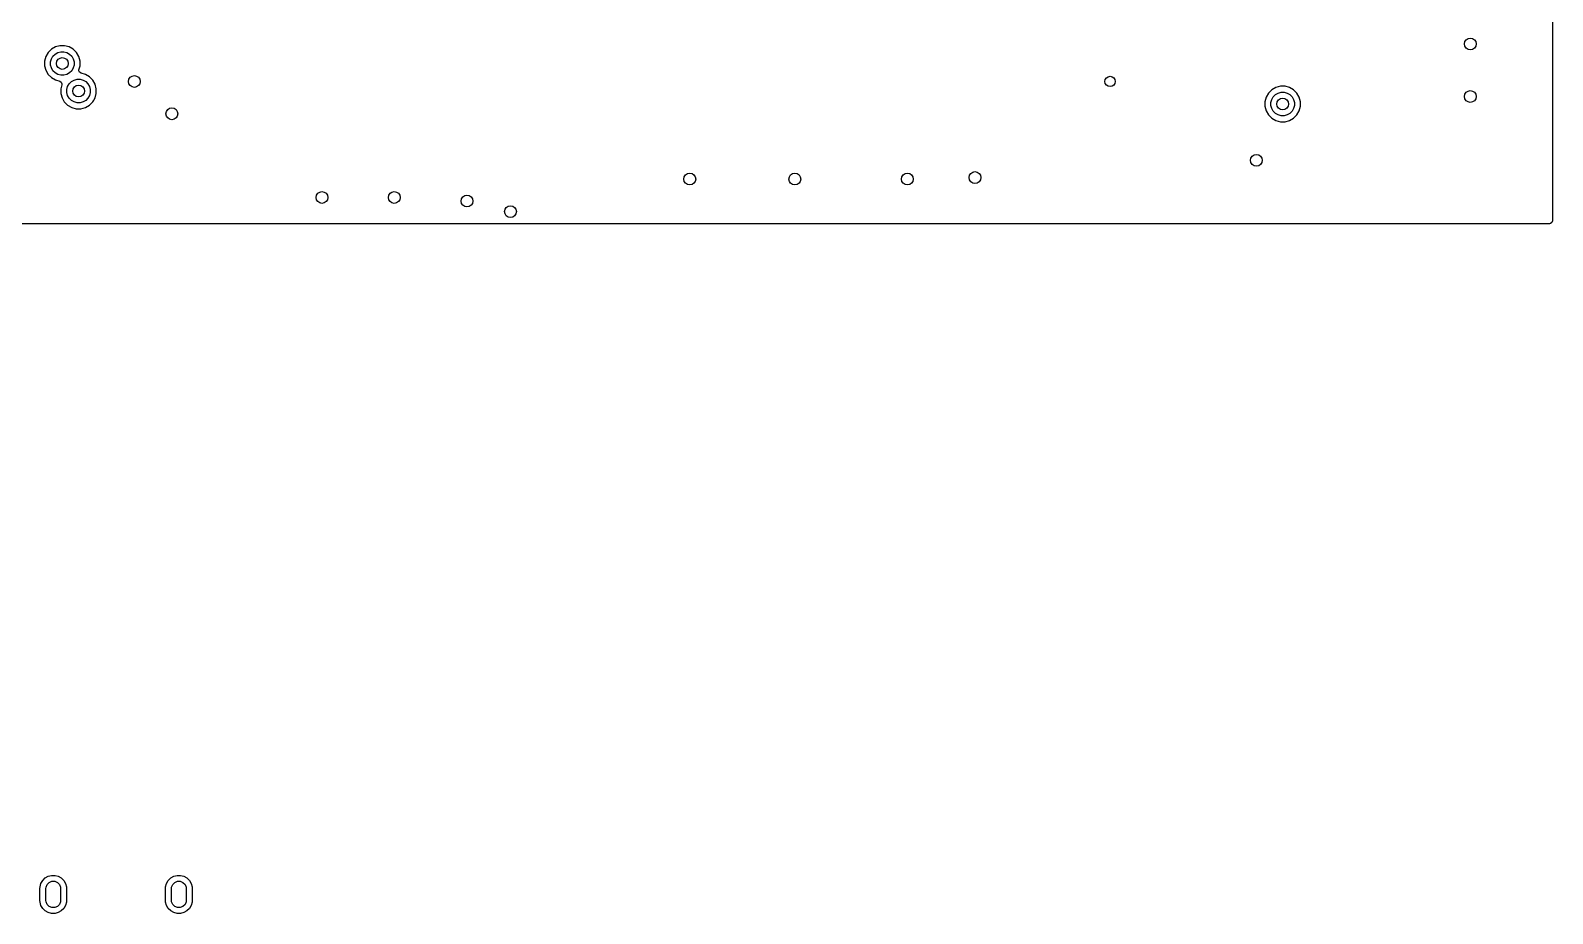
# Model space of a CAD drawing. Extents: x 3.41 to 7.48, y -5.81 to -2.91.
# Drawn here: x 5.45 to 7.478, y -5.806 to -4.63 of the extents above; entities that cross this region are included whole.
import ezdxf

# ---------------------------------------------------------------- set-up
doc = ezdxf.new("R2010")
doc.units = 0
doc.header["$MEASUREMENT"] = 0
doc.layers.add('BLACK', color=7, linetype='CONTINUOUS')

msp = doc.modelspace()

# ---------------------------------------------------------------- linework, layer by layer
at = {"layer": 'BLACK', "linetype": 'CONTINUOUS'}
for p, q in [((7.4783, -2.9118), (7.4783, -4.8832)), ((5.4706, -4.6644), (5.469, -4.6704)), ((5.4738, -4.659), (5.4706, -4.6644)), ((5.4782, -4.6546), (5.4738, -4.659)), ((5.4781, -4.6675), (5.4802, -4.6639)), ((5.4835, -4.6515), (5.4782, -4.6546)), ((5.4802, -4.6639), (5.4831, -4.661)), ((5.4831, -4.661), (5.4866, -4.659)), ((5.4896, -4.6499), (5.4835, -4.6515)), ((5.4866, -4.659), (5.4906, -4.6579)), ((5.4958, -4.6499), (5.4896, -4.6499)), ((5.4906, -4.6579), (5.4947, -4.6579)), ((5.4947, -4.6579), (5.4987, -4.659)), ((5.5018, -4.6515), (5.4958, -4.6499)), ((5.4987, -4.659), (5.5023, -4.661)), ((5.5072, -4.6546), (5.5018, -4.6515)), ((5.5023, -4.661), (5.5052, -4.6639)), ((5.5052, -4.6639), (5.5072, -4.6675)), ((5.5116, -4.659), (5.5072, -4.6546)), ((5.5147, -4.6644), (5.5116, -4.659)), ((5.5163, -4.6704), (5.5147, -4.6644)), ((5.469, -4.6704), (5.469, -4.6766)), ((5.469, -4.6766), (5.4706, -4.6826)), ((5.4706, -4.6826), (5.4738, -4.688)), ((5.4771, -4.6715), (5.4781, -4.6675)), ((5.4771, -4.6756), (5.4771, -4.6715)), ((5.4781, -4.6795), (5.4771, -4.6756)), ((5.4802, -4.6831), (5.4781, -4.6795)), ((5.4831, -4.686), (5.4802, -4.6831)), ((5.5052, -4.6831), (5.5023, -4.686)), ((5.5072, -4.6795), (5.5052, -4.6831)), ((5.5072, -4.6675), (5.5083, -4.6715)), ((5.5083, -4.6756), (5.5072, -4.6795)), ((5.5083, -4.6715), (5.5083, -4.6756)), ((5.5148, -4.6831), (5.5149, -4.6818)), ((5.5157, -4.6853), (5.5148, -4.6831)), ((5.5149, -4.6818), (5.5163, -4.6766)), ((5.5163, -4.6766), (5.5163, -4.6704)), ((5.4738, -4.688), (5.4782, -4.6924)), ((5.4782, -4.6924), (5.4835, -4.6955)), ((5.4866, -4.6881), (5.4831, -4.686)), ((5.4835, -4.6955), (5.4894, -4.6971)), ((5.4906, -4.6891), (5.4866, -4.6881)), ((5.4894, -4.6971), (5.4914, -4.6984)), ((5.4947, -4.6891), (5.4906, -4.6891)), ((5.4916, -4.7039), (5.4907, -4.7071)), ((5.4914, -4.6984), (5.4922, -4.7007)), ((5.4921, -4.7019), (5.4916, -4.7039)), ((5.4922, -4.7007), (5.4921, -4.7019)), ((5.4987, -4.6881), (5.4947, -4.6891)), ((5.5023, -4.686), (5.4987, -4.6881)), ((5.4987, -4.7081), (5.4998, -4.7042)), ((5.4998, -4.7042), (5.5019, -4.7006)), ((5.5019, -4.7006), (5.5048, -4.6977)), ((5.5048, -4.6977), (5.5083, -4.6957)), ((5.5083, -4.6957), (5.5123, -4.6946)), ((5.5123, -4.6946), (5.5164, -4.6946)), ((5.5177, -4.6866), (5.5157, -4.6853)), ((5.5164, -4.6946), (5.5204, -4.6957)), ((5.5235, -4.6882), (5.5177, -4.6866)), ((5.5204, -4.6957), (5.5239, -4.6977)), ((5.5289, -4.6913), (5.5235, -4.6882)), ((5.5239, -4.6977), (5.5269, -4.7006)), ((5.5269, -4.7006), (5.5289, -4.7042)), ((5.5333, -4.6957), (5.5289, -4.6913)), ((5.5289, -4.7042), (5.53, -4.7081)), ((5.5364, -4.7011), (5.5333, -4.6957)), ((5.538, -4.7071), (5.5364, -4.7011)), ((7.1156, -4.7039), (7.1095, -4.7055)), ((7.1218, -4.7039), (7.1156, -4.7039)), ((7.1278, -4.7055), (7.1218, -4.7039)), ((5.4907, -4.7071), (5.4907, -4.7133)), ((5.4907, -4.7133), (5.4923, -4.7193)), ((5.4923, -4.7193), (5.4954, -4.7247)), ((5.4954, -4.7247), (5.4998, -4.7291)), ((5.4987, -4.7123), (5.4987, -4.7081)), ((5.4998, -4.7162), (5.4987, -4.7123)), ((5.5019, -4.7198), (5.4998, -4.7162)), ((5.5048, -4.7227), (5.5019, -4.7198)), ((5.5083, -4.7247), (5.5048, -4.7227)), ((5.5123, -4.7258), (5.5083, -4.7247)), ((5.5204, -4.7247), (5.5164, -4.7258)), ((5.5239, -4.7227), (5.5204, -4.7247)), ((5.5269, -4.7198), (5.5239, -4.7227)), ((5.5289, -4.7162), (5.5269, -4.7198)), ((5.53, -4.7123), (5.5289, -4.7162)), ((5.5289, -4.7291), (5.5333, -4.7247)), ((5.53, -4.7081), (5.53, -4.7123)), ((5.5333, -4.7247), (5.5335, -4.7244)), ((5.5335, -4.7244), (5.5341, -4.7233)), ((5.5341, -4.7233), (5.5347, -4.7222)), ((5.5347, -4.7222), (5.5364, -4.7193)), ((5.5364, -4.7193), (5.538, -4.7133)), ((5.5364, -4.7193), (5.5364, -4.7193)), ((5.538, -4.7133), (5.538, -4.7071)), ((7.0966, -4.7184), (7.095, -4.7244)), ((7.095, -4.7244), (7.095, -4.7306)), ((7.0998, -4.713), (7.0966, -4.7184)), ((7.1042, -4.7086), (7.0998, -4.713)), ((7.1031, -4.7255), (7.1041, -4.7215)), ((7.1041, -4.7215), (7.1062, -4.7179)), ((7.1095, -4.7055), (7.1042, -4.7086)), ((7.1062, -4.7179), (7.1091, -4.715)), ((7.1091, -4.715), (7.1126, -4.713)), ((7.1126, -4.713), (7.1166, -4.7119)), ((7.1166, -4.7119), (7.1207, -4.7119)), ((7.1207, -4.7119), (7.1247, -4.713)), ((7.1247, -4.713), (7.1283, -4.715)), ((7.1332, -4.7086), (7.1278, -4.7055)), ((7.1283, -4.715), (7.1312, -4.7179)), ((7.1312, -4.7179), (7.1332, -4.7215)), ((7.1376, -4.713), (7.1332, -4.7086)), ((7.1332, -4.7215), (7.1343, -4.7255)), ((7.1407, -4.7184), (7.1376, -4.713)), ((7.1423, -4.7244), (7.1407, -4.7184)), ((7.1423, -4.7306), (7.1423, -4.7244)), ((5.4998, -4.7291), (5.5052, -4.7322)), ((5.5052, -4.7322), (5.5112, -4.7338)), ((5.5112, -4.7338), (5.5112, -4.7338)), ((5.5112, -4.7338), (5.5175, -4.7338)), ((5.5164, -4.7258), (5.5123, -4.7258)), ((5.5175, -4.7338), (5.5235, -4.7322)), ((5.5175, -4.7338), (5.5175, -4.7338)), ((5.5235, -4.7322), (5.5289, -4.7291)), ((7.095, -4.7306), (7.0966, -4.7366)), ((7.0966, -4.7366), (7.0998, -4.742)), ((7.0998, -4.742), (7.1042, -4.7464)), ((7.1031, -4.7296), (7.1031, -4.7255)), ((7.1041, -4.7335), (7.1031, -4.7296)), ((7.1062, -4.7371), (7.1041, -4.7335)), ((7.1091, -4.74), (7.1062, -4.7371)), ((7.1126, -4.7421), (7.1091, -4.74)), ((7.1166, -4.7431), (7.1126, -4.7421)), ((7.1207, -4.7431), (7.1166, -4.7431)), ((7.1247, -4.7421), (7.1207, -4.7431)), ((7.1283, -4.74), (7.1247, -4.7421)), ((7.1312, -4.7371), (7.1283, -4.74)), ((7.1332, -4.7335), (7.1312, -4.7371)), ((7.1343, -4.7296), (7.1332, -4.7335)), ((7.1332, -4.7464), (7.1376, -4.742)), ((7.1343, -4.7255), (7.1343, -4.7296)), ((7.1376, -4.742), (7.1407, -4.7366)), ((7.1407, -4.7366), (7.1423, -4.7306)), ((7.1042, -4.7464), (7.1095, -4.7495)), ((7.1095, -4.7495), (7.1156, -4.7512)), ((7.1156, -4.7512), (7.1156, -4.7512)), ((7.1156, -4.7512), (7.1218, -4.7512)), ((7.1218, -4.7512), (7.1278, -4.7495)), ((7.1218, -4.7512), (7.1218, -4.7512)), ((7.1278, -4.7495), (7.1332, -4.7464)), ((7.4744, -4.8871), (3.903, -4.8871)), ((7.4756, -4.8869), (7.4744, -4.8871)), ((7.4775, -4.8855), (7.4756, -4.8869)), ((7.4783, -4.8832), (7.4775, -4.8855)), ((5.4666, -5.7618), (5.4699, -5.7585)), ((5.4699, -5.7585), (5.4739, -5.7562)), ((5.4739, -5.7562), (5.4783, -5.755)), ((5.4783, -5.755), (5.483, -5.755)), ((5.483, -5.755), (5.4874, -5.7562)), ((5.4874, -5.7562), (5.4914, -5.7585)), ((5.4914, -5.7585), (5.4947, -5.7618)), ((5.6339, -5.7618), (5.6372, -5.7585)), ((5.6372, -5.7585), (5.6412, -5.7562)), ((5.6412, -5.7562), (5.6457, -5.755)), ((5.6457, -5.755), (5.6503, -5.755)), ((5.6503, -5.755), (5.6548, -5.7562)), ((5.6548, -5.7562), (5.6588, -5.7585)), ((5.6588, -5.7585), (5.662, -5.7618)), ((5.4629, -5.7726), (5.4631, -5.7703)), ((5.4629, -5.7883), (5.4629, -5.7726)), ((5.4631, -5.7703), (5.4643, -5.7658)), ((5.4643, -5.7658), (5.4666, -5.7618)), ((5.4708, -5.7726), (5.471, -5.7707)), ((5.4708, -5.7883), (5.4708, -5.7726)), ((5.471, -5.7707), (5.4725, -5.7671)), ((5.4725, -5.7671), (5.4752, -5.7644)), ((5.4752, -5.7644), (5.4787, -5.7629)), ((5.4787, -5.7629), (5.4826, -5.7629)), ((5.4826, -5.7629), (5.4861, -5.7644)), ((5.4861, -5.7644), (5.4888, -5.7671)), ((5.4888, -5.7671), (5.4903, -5.7707)), ((5.4903, -5.7707), (5.4905, -5.7726)), ((5.4905, -5.7726), (5.4905, -5.7883)), ((5.4947, -5.7618), (5.497, -5.7658)), ((5.497, -5.7658), (5.4982, -5.7703)), ((5.4982, -5.7703), (5.4984, -5.7726)), ((5.4984, -5.7726), (5.4984, -5.7883)), ((5.6303, -5.7726), (5.6304, -5.7703)), ((5.6303, -5.7883), (5.6303, -5.7726)), ((5.6304, -5.7703), (5.6316, -5.7658)), ((5.6316, -5.7658), (5.6339, -5.7618)), ((5.6381, -5.7726), (5.6383, -5.7707)), ((5.6381, -5.7883), (5.6381, -5.7726)), ((5.6383, -5.7707), (5.6398, -5.7671)), ((5.6398, -5.7671), (5.6425, -5.7644)), ((5.6425, -5.7644), (5.6461, -5.7629)), ((5.6461, -5.7629), (5.6499, -5.7629)), ((5.6499, -5.7629), (5.6535, -5.7644)), ((5.6535, -5.7644), (5.6562, -5.7671)), ((5.6562, -5.7671), (5.6576, -5.7707)), ((5.6576, -5.7707), (5.6578, -5.7726)), ((5.6578, -5.7726), (5.6578, -5.7883)), ((5.662, -5.7618), (5.6643, -5.7658)), ((5.6643, -5.7658), (5.6655, -5.7703)), ((5.6655, -5.7703), (5.6657, -5.7726)), ((5.6657, -5.7726), (5.6657, -5.7883)), ((5.4631, -5.7906), (5.4629, -5.7883)), ((5.4643, -5.7951), (5.4631, -5.7906)), ((5.4666, -5.7991), (5.4643, -5.7951)), ((5.4699, -5.8024), (5.4666, -5.7991)), ((5.471, -5.7903), (5.4708, -5.7883)), ((5.4725, -5.7938), (5.471, -5.7903)), ((5.4752, -5.7965), (5.4725, -5.7938)), ((5.4787, -5.798), (5.4752, -5.7965)), ((5.4826, -5.798), (5.4787, -5.798)), ((5.4861, -5.7965), (5.4826, -5.798)), ((5.4888, -5.7938), (5.4861, -5.7965)), ((5.4903, -5.7903), (5.4888, -5.7938)), ((5.4905, -5.7883), (5.4903, -5.7903)), ((5.4947, -5.7991), (5.4914, -5.8024)), ((5.497, -5.7951), (5.4947, -5.7991)), ((5.4982, -5.7906), (5.497, -5.7951)), ((5.4984, -5.7883), (5.4982, -5.7906)), ((5.6304, -5.7906), (5.6303, -5.7883)), ((5.6316, -5.7951), (5.6304, -5.7906)), ((5.6339, -5.7991), (5.6316, -5.7951)), ((5.6372, -5.8024), (5.6339, -5.7991)), ((5.6383, -5.7903), (5.6381, -5.7883)), ((5.6398, -5.7938), (5.6383, -5.7903)), ((5.6425, -5.7965), (5.6398, -5.7938)), ((5.6461, -5.798), (5.6425, -5.7965)), ((5.6499, -5.798), (5.6461, -5.798)), ((5.6535, -5.7965), (5.6499, -5.798)), ((5.6562, -5.7938), (5.6535, -5.7965)), ((5.6576, -5.7903), (5.6562, -5.7938)), ((5.6578, -5.7883), (5.6576, -5.7903)), ((5.662, -5.7991), (5.6588, -5.8024)), ((5.6643, -5.7951), (5.662, -5.7991)), ((5.6655, -5.7906), (5.6643, -5.7951)), ((5.6657, -5.7883), (5.6655, -5.7906)), ((5.4739, -5.8047), (5.4699, -5.8024)), ((5.4783, -5.8059), (5.4739, -5.8047)), ((5.483, -5.8059), (5.4783, -5.8059)), ((5.4874, -5.8047), (5.483, -5.8059)), ((5.4914, -5.8024), (5.4874, -5.8047)), ((5.6412, -5.8047), (5.6372, -5.8024)), ((5.6457, -5.8059), (5.6412, -5.8047)), ((5.6503, -5.8059), (5.6457, -5.8059)), ((5.6548, -5.8047), (5.6503, -5.8059)), ((5.6588, -5.8024), (5.6548, -5.8047))]:
    msp.add_line(p, q, dxfattribs=at)
at = {"layer": 'BLACK'}
for centre, radius in [((7.3687, -4.6475), 0.00787), ((5.4927, -4.6735), 0.00787), ((5.5144, -4.7102), 0.00787), ((5.5887, -4.6975), 0.00787), ((6.8887, -4.6975), 0.00689), ((7.1187, -4.7275), 0.00787), ((7.3687, -4.7175), 0.00787), ((5.6387, -4.7405), 0.00787), ((7.0837, -4.8025), 0.00787), ((6.3287, -4.8275), 0.00787), ((6.4687, -4.8275), 0.00787), ((6.6187, -4.8275), 0.00787), ((6.7087, -4.8255), 0.00787), ((5.8387, -4.852), 0.00787), ((5.935, -4.852), 0.00787), ((6.0319, -4.8568), 0.00787), ((6.0898, -4.8708), 0.00787)]:
    msp.add_circle(centre, radius, dxfattribs=at)

doc.saveas('drawing.dxf')
